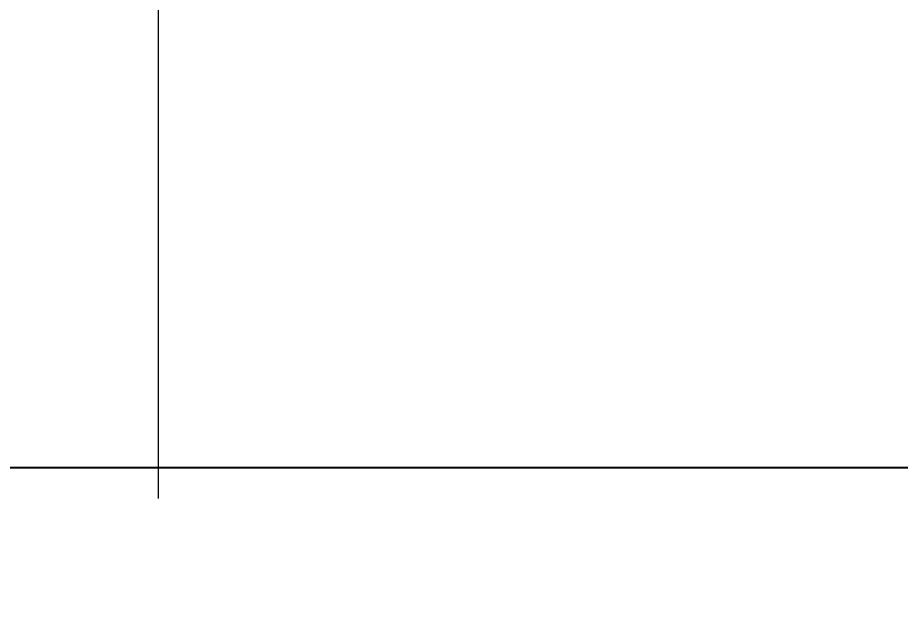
# Model space of a CAD drawing. Header units: millimetres. Extents: x 10 to 411, y 8 to 288.
# Drawn here: x 125.38 to 134.89, y 143.01 to 149.31 of the extents above; entities that cross this region are included whole.
import ezdxf

# ---------------------------------------------------------------- set-up
doc = ezdxf.new("R2010")
doc.units = ezdxf.units.MM
doc.linetypes.add('CENTERX2', pattern=[20.32, 12.7, -2.54, 2.54, -2.54])
doc.layers.add('DIMENSIONS', color=124, linetype='Continuous')
doc.styles.add('SLDTEXTSTYLE1', font='TXT', dxfattribs={"width": 0.75})
doc.dimstyles.new('SLDDIMSTYLE0', dxfattribs={"dimtxt": 3.5, "dimasz": 2.6, "dimexe": 0, "dimexo": 0.0625, "dimgap": 0.875, "dimtad": 1, "dimlfac": 3, "dimrnd": 1e-09, "dimzin": 12, "dimdsep": 46, "dimtxsty": 'SLDTEXTSTYLE1', "dimsah": 1, "dimcen": 0.09, "dimadec": 0, "dimazin": 3, "dimtfac": 1, "dimtofl": 0, "dimtmove": 0, "dimatfit": 3, "dimfxl": 1, "dimfrac": 2, "dimtolj": 1, "dimtzin": 12, "dimarcsym": 0})

# ---------------------------------------------------------------- blocks, each defined once
blk = doc.blocks.new('_D_7')
at = {"layer": 'DIMENSIONS'}
for p, q in [((75.5665, 170.6597), (201.8999, 170.6597)), ((200.8999, 170.6597), (200.8999, 144.4597)), ((190.2332, 144.4597), (201.8999, 144.4597)), ((200.8999, 144.4597), (200.8999, 130.4093))]:
    blk.add_line(p, q, dxfattribs=at)
for points in [[(200.8999, 170.6597), (200.4999, 168.0597), (201.2999, 168.0597)], [(200.8999, 144.4597), (201.2999, 147.0597), (200.4999, 147.0597)]]:
    blk.add_solid(points, dxfattribs=at)
at = {"layer": 'DIMENSIONS', "insert": (196.3881, 130.4093), "char_height": 3.5, "attachment_point": 1, "rotation": 90, "style": 'SLDTEXTSTYLE1'}
blk.add_mtext('78,60', dxfattribs=at)
blk = doc.blocks.new('_D_9')
at = {"layer": 'DIMENSIONS'}
for p, q in [((132.7999, 166.9264), (196.833, 166.9264)), ((195.833, 166.9264), (195.833, 144.4597)), ((190.2332, 144.4597), (196.833, 144.4597)), ((195.833, 144.4597), (195.833, 130.4093))]:
    blk.add_line(p, q, dxfattribs=at)
for points in [[(195.833, 166.9264), (195.433, 164.3264), (196.233, 164.3264)], [(195.833, 144.4597), (196.233, 147.0597), (195.433, 147.0597)]]:
    blk.add_solid(points, dxfattribs=at)
at = {"layer": 'DIMENSIONS', "insert": (191.3212, 130.4093), "char_height": 3.5, "attachment_point": 1, "rotation": 90, "style": 'SLDTEXTSTYLE1'}
blk.add_mtext('67,40', dxfattribs=at)
blk = doc.blocks.new('_D_18')
at = {"layer": 'DIMENSIONS'}
for p, q in [((60.0057, 156.1264), (60.0057, 164.6877)), ((144.1665, 156.1264), (59.0057, 156.1264)), ((60.0057, 156.1264), (60.0057, 144.4597)), ((63.5665, 144.4597), (59.0057, 144.4597))]:
    blk.add_line(p, q, dxfattribs=at)
for points in [[(60.0057, 156.1264), (59.6057, 153.5264), (60.4057, 153.5264)], [(60.0057, 144.4597), (60.4057, 147.0597), (59.6057, 147.0597)]]:
    blk.add_solid(points, dxfattribs=at)
at = {"layer": 'DIMENSIONS', "insert": (55.494, 159.5155), "char_height": 3.5, "attachment_point": 1, "rotation": 90, "style": 'SLDTEXTSTYLE1'}
blk.add_mtext('35', dxfattribs=at)

msp = doc.modelspace()

# ---------------------------------------------------------------- linework, layer by layer
at = {"color": 7, "linetype": 'Continuous', "lineweight": 25}
msp.add_line((64.566524, 144.459719), (189.23319, 144.459719), dxfattribs=at)
at = {"layer": 'DIMENSIONS', "linetype": 'CENTERX2', "lineweight": 18}
msp.add_line((126.899857, 144.126386), (126.899857, 234.793053), dxfattribs=at)

# ---------------------------------------------------------------- dimensions: what is measured, and where the dimension line sits
at = {"layer": 'DIMENSIONS'}
for base, p1, p2, picture, middle in [((200.899857, 144.459719), (74.566524, 170.659719), (189.23319, 144.459719), '_D_7', (200.899857, 136.228074)), ((195.832964, 144.459719), (131.799857, 166.926386), (189.23319, 144.459719), '_D_9', (195.832964, 136.228074)), ((60.005725, 144.459719), (145.166524, 156.126386), (64.566524, 144.459719), '_D_18', (60.005725, 162.101634))]:
    dim = msp.add_linear_dim(base=base, p1=p1, p2=p2, angle=90, dimstyle='SLDDIMSTYLE0', dxfattribs=at)
    dim.commit()
    dim.dimension.update_dxf_attribs({"geometry": picture, "text_midpoint": middle, "dimtype": 160})

doc.saveas('drawing.dxf')
